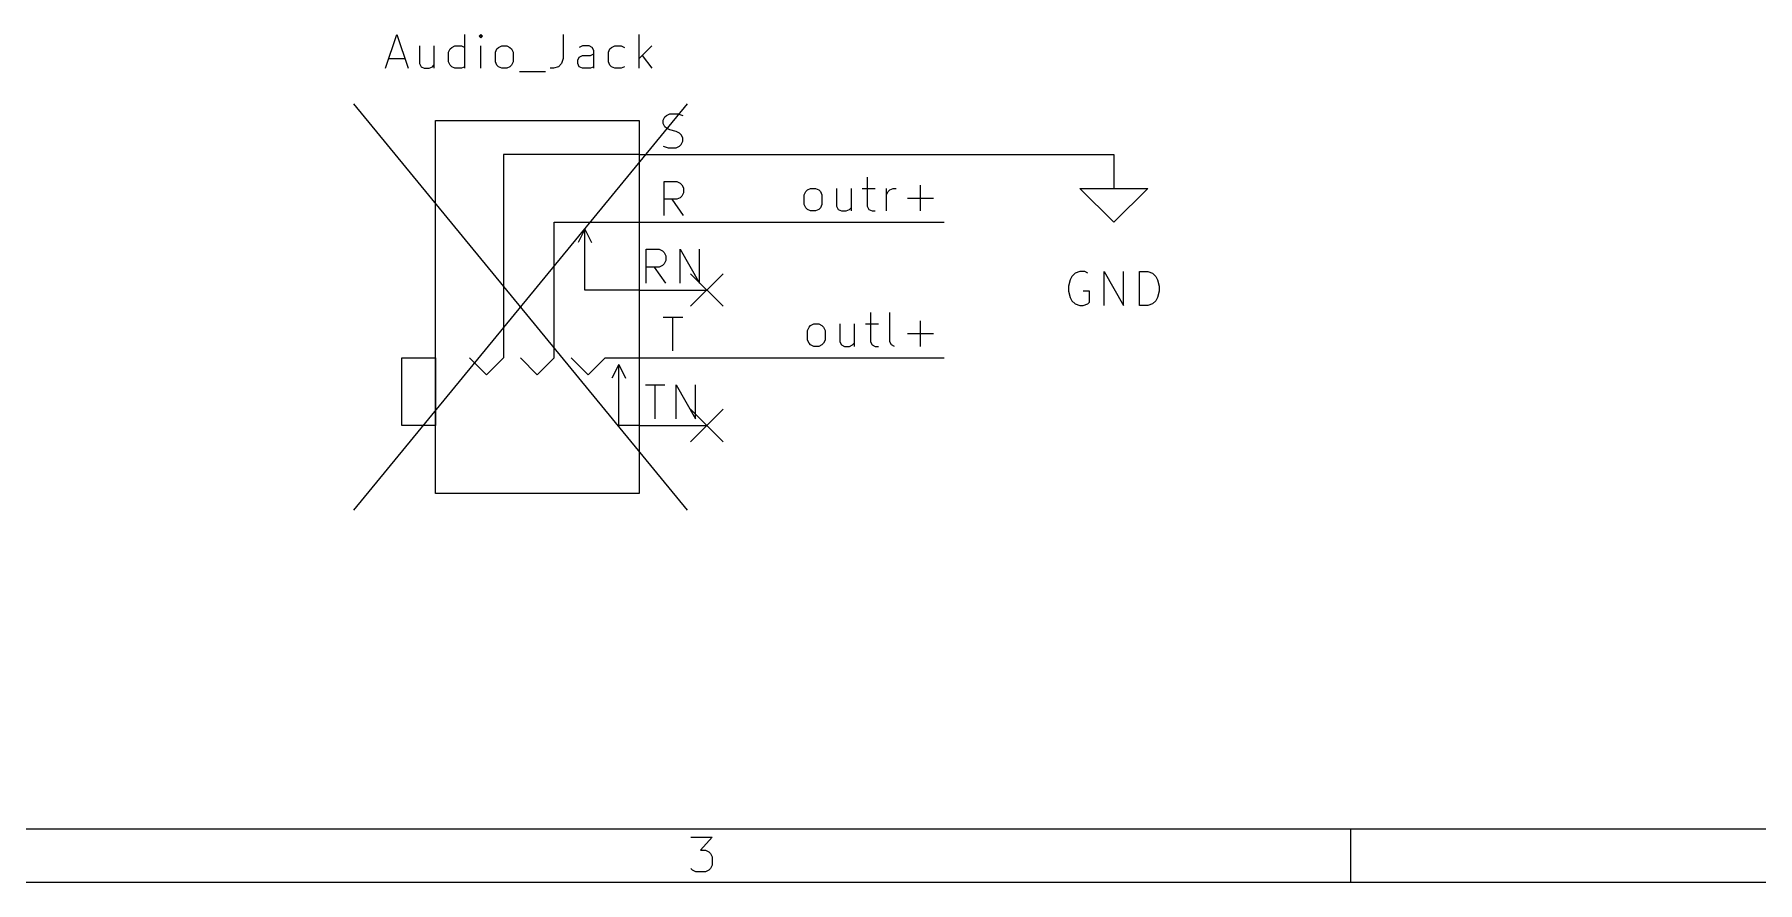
# Model space of a CAD drawing. Extents: x 0.4 to 11.3, y -7.9 to -0.4.
# Drawn here: x 4.359 to 6.899, y -7.874 to -6.623 of the extents above; entities that cross this region are included whole.
import ezdxf

# ---------------------------------------------------------------- set-up
doc = ezdxf.new("R2010")
doc.units = 0
doc.header["$MEASUREMENT"] = 0
for name, color, linetype in [('BLUE2', 5, 'CONTINUOUS'), ('CYAN2', 4, 'CONTINUOUS'), ('GRAY1', 251, 'CONTINUOUS'), ('GRAY3', 9, 'CONTINUOUS'), ('GREEN3', 91, 'CONTINUOUS'), ('LORANGE', 41, 'CONTINUOUS'), ('RED2', 1, 'CONTINUOUS'), ('WHITE', 7, 'CONTINUOUS')]:
    doc.layers.add(name, color=color, linetype=linetype)

msp = doc.modelspace()

# ---------------------------------------------------------------- linework, layer by layer
at = {"layer": 'BLUE2', "linetype": 'CONTINUOUS'}
for p, q in [((5.326, -6.976), (5.374, -7.024)), ((5.374, -6.976), (5.326, -7.024)), ((5.326, -7.176), (5.374, -7.224)), ((5.374, -7.176), (5.326, -7.224))]:
    msp.add_line(p, q, dxfattribs=at)
at = {"layer": 'CYAN2', "linetype": 'CONTINUOUS'}
for p, q in [((5.8857, -6.9847), (5.8833, -6.9942)), ((5.8881, -6.9799), (5.8857, -6.9847)), ((5.8929, -6.9752), (5.8881, -6.9799)), ((5.9, -6.9728), (5.8929, -6.9752)), ((5.9071, -6.9728), (5.9, -6.9728)), ((5.9119, -6.9752), (5.9071, -6.9728)), ((5.9357, -7.0228), (5.9357, -6.9728)), ((5.9357, -6.9728), (5.9643, -7.0228)), ((5.9643, -7.0228), (5.9643, -6.9728)), ((5.9881, -7.0228), (5.9881, -6.9728)), ((5.9881, -6.9728), (6, -6.9728)), ((6, -6.9728), (6.0071, -6.9752)), ((6.0071, -6.9752), (6.0119, -6.9799)), ((6.0119, -6.9799), (6.0143, -6.9847)), ((6.0143, -6.9847), (6.0167, -6.9942)), ((5.8833, -6.9942), (5.8833, -7.0014)), ((5.8833, -7.0014), (5.8857, -7.0109)), ((5.8857, -7.0109), (5.8881, -7.0157)), ((5.9143, -7.0014), (5.9048, -7.0014)), ((5.9143, -7.018), (5.9143, -7.0014)), ((6.0143, -7.0109), (6.0119, -7.0157)), ((6.0167, -7.0014), (6.0143, -7.0109)), ((6.0167, -6.9942), (6.0167, -7.0014)), ((5.8881, -7.0157), (5.8929, -7.0204)), ((5.8929, -7.0204), (5.9, -7.0228)), ((5.9, -7.0228), (5.9048, -7.0228)), ((5.9048, -7.0228), (5.9119, -7.0204)), ((5.9119, -7.0204), (5.9143, -7.018)), ((6, -7.0228), (5.9881, -7.0228)), ((6.0071, -7.0204), (6, -7.0228)), ((6.0119, -7.0157), (6.0071, -7.0204))]:
    msp.add_line(p, q, dxfattribs=at)
at = {"layer": 'GRAY1', "linetype": 'CONTINUOUS'}
for p, q in [((5.5864, -6.8333), (5.5864, -6.8762)), ((5.4935, -6.8595), (5.4959, -6.8547)), ((5.4935, -6.8738), (5.4935, -6.8595)), ((5.4959, -6.8547), (5.4983, -6.8523)), ((5.4983, -6.8523), (5.503, -6.85)), ((5.503, -6.85), (5.5102, -6.85)), ((5.5102, -6.85), (5.5149, -6.8523)), ((5.5149, -6.8523), (5.5173, -6.8547)), ((5.5173, -6.8547), (5.5197, -6.8595)), ((5.5197, -6.8595), (5.5197, -6.8738)), ((5.5411, -6.85), (5.5411, -6.8762)), ((5.5626, -6.85), (5.5626, -6.8833)), ((5.5792, -6.85), (5.5983, -6.85)), ((5.6149, -6.8833), (5.6149, -6.85)), ((5.6149, -6.8595), (5.6173, -6.8547)), ((5.6173, -6.8547), (5.6197, -6.8523)), ((5.6197, -6.8523), (5.6245, -6.85)), ((5.6245, -6.85), (5.6292, -6.85)), ((5.6649, -6.8833), (5.6649, -6.8452)), ((5.4959, -6.8785), (5.4935, -6.8738)), ((5.4983, -6.8809), (5.4959, -6.8785)), ((5.503, -6.8833), (5.4983, -6.8809)), ((5.5102, -6.8833), (5.503, -6.8833)), ((5.5149, -6.8809), (5.5102, -6.8833)), ((5.5173, -6.8785), (5.5149, -6.8809)), ((5.5197, -6.8738), (5.5173, -6.8785)), ((5.5411, -6.8762), (5.5435, -6.8809)), ((5.5435, -6.8809), (5.5483, -6.8833)), ((5.5483, -6.8833), (5.5554, -6.8833)), ((5.5554, -6.8833), (5.5602, -6.8809)), ((5.5602, -6.8809), (5.5626, -6.8785)), ((5.5864, -6.8762), (5.5887, -6.8809)), ((5.5887, -6.8809), (5.5935, -6.8833)), ((5.5935, -6.8833), (5.5983, -6.8833)), ((5.6459, -6.8643), (5.684, -6.8643)), ((5.5911, -7.0333), (5.5911, -7.0762)), ((5.6197, -7.0762), (5.6197, -7.0333)), ((5.4983, -7.0595), (5.5007, -7.0547)), ((5.4983, -7.0738), (5.4983, -7.0595)), ((5.5007, -7.0547), (5.503, -7.0523)), ((5.503, -7.0523), (5.5078, -7.05)), ((5.5078, -7.05), (5.5149, -7.05)), ((5.5149, -7.05), (5.5197, -7.0523)), ((5.5197, -7.0523), (5.5221, -7.0547)), ((5.5221, -7.0547), (5.5245, -7.0595)), ((5.5245, -7.0595), (5.5245, -7.0738)), ((5.5459, -7.05), (5.5459, -7.0762)), ((5.5673, -7.05), (5.5673, -7.0833)), ((5.584, -7.05), (5.603, -7.05)), ((5.6649, -7.0833), (5.6649, -7.0452)), ((5.5007, -7.0785), (5.4983, -7.0738)), ((5.503, -7.0809), (5.5007, -7.0785)), ((5.5078, -7.0833), (5.503, -7.0809)), ((5.5149, -7.0833), (5.5078, -7.0833)), ((5.5197, -7.0809), (5.5149, -7.0833)), ((5.5221, -7.0785), (5.5197, -7.0809)), ((5.5245, -7.0738), (5.5221, -7.0785)), ((5.5459, -7.0762), (5.5483, -7.0809)), ((5.5483, -7.0809), (5.553, -7.0833)), ((5.553, -7.0833), (5.5602, -7.0833)), ((5.5602, -7.0833), (5.5649, -7.0809)), ((5.5649, -7.0809), (5.5673, -7.0785)), ((5.5911, -7.0762), (5.5935, -7.0809)), ((5.5935, -7.0809), (5.5983, -7.0833)), ((5.5983, -7.0833), (5.603, -7.0833)), ((5.6221, -7.0809), (5.6197, -7.0762)), ((5.6268, -7.0833), (5.6221, -7.0809)), ((5.6459, -7.0643), (5.684, -7.0643))]:
    msp.add_line(p, q, dxfattribs=at)
at = {"layer": 'GRAY3', "linetype": 'CONTINUOUS'}
for p, q in [((4.8762, -6.6728), (4.8929, -6.6228)), ((4.8929, -6.6228), (4.9095, -6.6728)), ((4.9929, -6.6728), (4.9929, -6.6228)), ((5.0167, -6.6228), (5.0143, -6.6252)), ((5.0143, -6.6252), (5.0167, -6.6276)), ((5.019, -6.6252), (5.0167, -6.6228)), ((5.0167, -6.6228), (5.0167, -6.6276)), ((5.0167, -6.6276), (5.019, -6.6252)), ((5.1381, -6.6228), (5.1381, -6.6585)), ((5.25, -6.6728), (5.25, -6.6228)), ((4.9262, -6.6395), (4.9262, -6.6657)), ((4.9476, -6.6395), (4.9476, -6.6728)), ((4.9691, -6.649), (4.9714, -6.6442)), ((4.9691, -6.6633), (4.9691, -6.649)), ((4.9714, -6.6442), (4.9738, -6.6419)), ((4.9738, -6.6419), (4.9786, -6.6395)), ((4.9786, -6.6395), (4.9881, -6.6395)), ((4.9881, -6.6395), (4.9929, -6.6419)), ((5.0167, -6.6728), (5.0167, -6.6395)), ((5.0381, -6.649), (5.0405, -6.6442)), ((5.0381, -6.6633), (5.0381, -6.649)), ((5.0405, -6.6442), (5.0429, -6.6419)), ((5.0429, -6.6419), (5.0476, -6.6395)), ((5.0476, -6.6395), (5.0548, -6.6395)), ((5.0548, -6.6395), (5.0595, -6.6419)), ((5.0595, -6.6419), (5.0619, -6.6442)), ((5.0619, -6.6442), (5.0643, -6.649)), ((5.0643, -6.649), (5.0643, -6.6633)), ((5.1595, -6.6609), (5.1619, -6.6561)), ((5.1667, -6.6395), (5.1619, -6.6419)), ((5.1619, -6.6561), (5.1667, -6.6538)), ((5.1762, -6.6395), (5.1667, -6.6395)), ((5.1667, -6.6538), (5.1786, -6.6538)), ((5.1809, -6.6419), (5.1762, -6.6395)), ((5.1786, -6.6538), (5.1833, -6.6514)), ((5.1833, -6.6466), (5.1809, -6.6419)), ((5.1833, -6.6728), (5.1833, -6.6466)), ((5.2048, -6.649), (5.2071, -6.6442)), ((5.2048, -6.6633), (5.2048, -6.649)), ((5.2071, -6.6442), (5.2095, -6.6419)), ((5.2095, -6.6419), (5.2143, -6.6395)), ((5.2143, -6.6395), (5.2238, -6.6395)), ((5.2238, -6.6395), (5.2286, -6.6419)), ((5.269, -6.6395), (5.25, -6.6585)), ((5.2548, -6.6538), (5.269, -6.6728)), ((4.881, -6.6585), (4.9048, -6.6585)), ((4.9262, -6.6657), (4.9286, -6.6704)), ((4.9286, -6.6704), (4.9333, -6.6728)), ((4.9333, -6.6728), (4.9405, -6.6728)), ((4.9405, -6.6728), (4.9452, -6.6704)), ((4.9452, -6.6704), (4.9476, -6.668)), ((4.9714, -6.668), (4.9691, -6.6633)), ((4.9738, -6.6704), (4.9714, -6.668)), ((4.9786, -6.6728), (4.9738, -6.6704)), ((4.9881, -6.6728), (4.9786, -6.6728)), ((4.9929, -6.6704), (4.9881, -6.6728)), ((5.0405, -6.668), (5.0381, -6.6633)), ((5.0429, -6.6704), (5.0405, -6.668)), ((5.0476, -6.6728), (5.0429, -6.6704)), ((5.0548, -6.6728), (5.0476, -6.6728)), ((5.0595, -6.6704), (5.0548, -6.6728)), ((5.0619, -6.668), (5.0595, -6.6704)), ((5.0643, -6.6633), (5.0619, -6.668)), ((5.0738, -6.6776), (5.1119, -6.6776)), ((5.1238, -6.6728), (5.119, -6.6728)), ((5.131, -6.6704), (5.1238, -6.6728)), ((5.1357, -6.6657), (5.131, -6.6704)), ((5.1381, -6.6585), (5.1357, -6.6657)), ((5.1595, -6.6657), (5.1595, -6.6609)), ((5.1619, -6.6704), (5.1595, -6.6657)), ((5.1667, -6.6728), (5.1619, -6.6704)), ((5.1786, -6.6728), (5.1667, -6.6728)), ((5.1833, -6.6704), (5.1786, -6.6728)), ((5.2071, -6.668), (5.2048, -6.6633)), ((5.2095, -6.6704), (5.2071, -6.668)), ((5.2143, -6.6728), (5.2095, -6.6704)), ((5.2238, -6.6728), (5.2143, -6.6728)), ((5.2286, -6.6704), (5.2238, -6.6728)), ((4.95, -7.3), (4.95, -6.75)), ((4.95, -6.75), (5.25, -6.75)), ((5.25, -6.75), (5.25, -7.3)), ((5.2857, -6.7494), (5.2881, -6.7446)), ((5.2857, -6.7542), (5.2857, -6.7494)), ((5.2881, -6.7589), (5.2857, -6.7542)), ((5.2881, -6.7446), (5.2905, -6.7423)), ((5.2905, -6.7423), (5.2952, -6.7399)), ((5.2952, -6.7399), (5.3071, -6.7399)), ((5.3071, -6.7399), (5.3143, -6.7423)), ((5.2905, -6.7613), (5.2881, -6.7589)), ((5.2952, -6.7637), (5.2905, -6.7613)), ((5.3048, -6.7661), (5.2952, -6.7637)), ((5.3095, -6.7684), (5.3048, -6.7661)), ((5.3119, -6.7708), (5.3095, -6.7684)), ((5.3143, -6.7756), (5.3119, -6.7708)), ((5.3119, -6.7851), (5.3143, -6.7804)), ((5.3143, -6.7804), (5.3143, -6.7756)), ((5.25, -6.8), (5.05, -6.8)), ((5.05, -6.8), (5.05, -7.1)), ((5.25, -6.8), (5.35, -6.8)), ((5.2857, -6.7875), (5.2929, -6.7899)), ((5.2929, -6.7899), (5.3048, -6.7899)), ((5.3048, -6.7899), (5.3095, -6.7875)), ((5.3095, -6.7875), (5.3119, -6.7851)), ((5.2869, -6.8899), (5.2869, -6.8399)), ((5.2869, -6.8399), (5.3059, -6.8399)), ((5.3059, -6.8399), (5.3107, -6.8423)), ((5.3107, -6.8423), (5.3131, -6.8446)), ((5.3131, -6.8446), (5.3155, -6.8494)), ((5.3155, -6.8565), (5.3131, -6.8613)), ((5.3155, -6.8494), (5.3155, -6.8565)), ((5.3059, -6.8661), (5.2869, -6.8661)), ((5.3155, -6.8899), (5.2988, -6.8661)), ((5.3107, -6.8637), (5.3059, -6.8661)), ((5.3131, -6.8613), (5.3107, -6.8637)), ((5.125, -7.1), (5.125, -6.9)), ((5.125, -6.9), (5.25, -6.9)), ((5.17, -6.91), (5.16, -6.93)), ((5.17, -6.91), (5.18, -6.93)), ((5.17, -7), (5.17, -6.91)), ((5.25, -6.9), (5.35, -6.9)), ((5.2607, -6.9899), (5.2607, -6.9399)), ((5.2607, -6.9399), (5.2798, -6.9399)), ((5.2798, -6.9399), (5.2845, -6.9423)), ((5.2845, -6.9423), (5.2869, -6.9446)), ((5.2869, -6.9613), (5.2845, -6.9637)), ((5.2869, -6.9446), (5.2893, -6.9494)), ((5.2893, -6.9565), (5.2869, -6.9613)), ((5.2893, -6.9494), (5.2893, -6.9565)), ((5.3107, -6.9899), (5.3107, -6.9399)), ((5.3107, -6.9399), (5.3393, -6.9899)), ((5.3393, -6.9899), (5.3393, -6.9399)), ((5.2798, -6.9661), (5.2607, -6.9661)), ((5.2893, -6.9899), (5.2726, -6.9661)), ((5.2845, -6.9637), (5.2798, -6.9661)), ((5.25, -7), (5.17, -7)), ((5.25, -7), (5.35, -7)), ((5.2857, -7.0399), (5.3143, -7.0399)), ((5.3, -7.0899), (5.3, -7.0399)), ((4.9, -7.2), (4.9, -7.1)), ((4.9, -7.1), (4.95, -7.1)), ((4.95, -7.1), (4.95, -7.2)), ((5.025, -7.125), (5, -7.1)), ((5.05, -7.1), (5.025, -7.125)), ((5.075, -7.1), (5.1, -7.125)), ((5.1, -7.125), (5.125, -7.1)), ((5.15, -7.1), (5.175, -7.125)), ((5.175, -7.125), (5.2, -7.1)), ((5.2, -7.1), (5.25, -7.1)), ((5.22, -7.11), (5.21, -7.13)), ((5.22, -7.11), (5.23, -7.13)), ((5.22, -7.2), (5.22, -7.11)), ((5.25, -7.1), (5.35, -7.1)), ((5.2595, -7.1399), (5.2881, -7.1399)), ((5.2738, -7.1899), (5.2738, -7.1399)), ((5.3048, -7.1899), (5.3048, -7.1399)), ((5.3048, -7.1399), (5.3333, -7.1899)), ((5.3333, -7.1899), (5.3333, -7.1399)), ((4.95, -7.2), (4.9, -7.2)), ((5.25, -7.2), (5.22, -7.2)), ((5.25, -7.2), (5.35, -7.2)), ((5.25, -7.3), (4.95, -7.3))]:
    msp.add_line(p, q, dxfattribs=at)
at = {"layer": 'GREEN3', "linetype": 'CONTINUOUS'}
for p, q in [((5.35, -6.8), (5.95, -6.8)), ((5.35, -6.9), (5.7, -6.9)), ((5.35, -7.1), (5.7, -7.1))]:
    msp.add_line(p, q, dxfattribs=at)
at = {"layer": 'LORANGE', "linetype": 'CONTINUOUS'}
for p, q in [((4.829, -6.7252), (5.321, -7.3248)), ((5.321, -6.7252), (4.829, -7.3248))]:
    msp.add_line(p, q, dxfattribs=at)
at = {"layer": 'RED2', "linetype": 'CONTINUOUS'}
for p, q in [((5.95, -6.8), (5.95, -6.85)), ((5.95, -6.9), (5.9, -6.85)), ((5.9, -6.85), (5.95, -6.85)), ((5.95, -6.85), (6, -6.85)), ((6, -6.85), (5.95, -6.9)), ((11.2206, -7.7956), (0.4724, -7.7956)), ((6.2992, -7.7956), (6.2992, -7.8743)), ((5.3262, -7.8071), (5.3578, -7.8071)), ((5.3578, -7.8071), (5.3408, -7.8266)), ((5.3408, -7.8266), (5.3481, -7.8266)), ((5.3481, -7.8266), (5.353, -7.8291)), ((5.353, -7.8291), (5.3554, -7.8315)), ((5.3554, -7.8315), (5.3578, -7.8364)), ((5.3578, -7.8486), (5.3554, -7.8534)), ((5.3578, -7.8364), (5.3578, -7.8486)), ((11.2993, -7.8743), (0.3937, -7.8743)), ((5.3286, -7.8559), (5.3262, -7.8534)), ((5.3335, -7.8583), (5.3286, -7.8559)), ((5.3481, -7.8583), (5.3335, -7.8583)), ((5.353, -7.8559), (5.3481, -7.8583)), ((5.3554, -7.8534), (5.353, -7.8559))]:
    msp.add_line(p, q, dxfattribs=at)
at = {"layer": 'WHITE', "linetype": 'CONTINUOUS'}
for p, q in [((4.95, -7.3), (4.95, -6.75)), ((4.95, -6.75), (5.25, -6.75)), ((5.25, -6.75), (5.25, -7.3)), ((5.25, -7.3), (4.95, -7.3))]:
    msp.add_line(p, q, dxfattribs=at)

doc.saveas('drawing.dxf')
